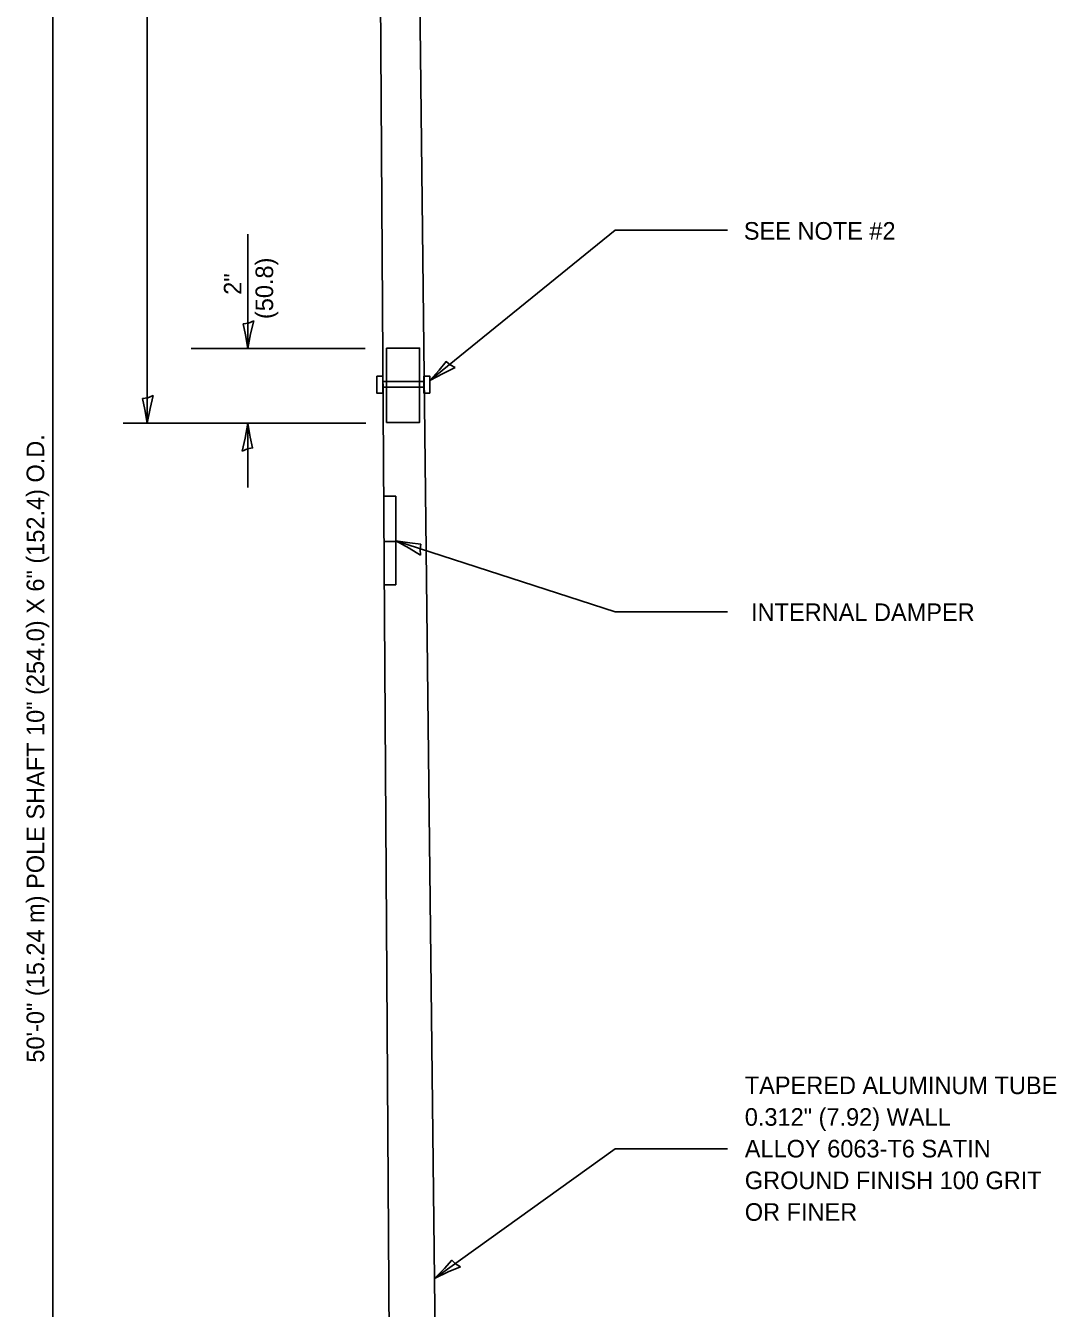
# Model space of a CAD drawing. Extents: x 2262615.86 to 2262618.69, y -3123851.14 to -3123849.31.
# Drawn here: x 2262616.666 to 2262617.13, y -3123850.464 to -3123849.887 of the extents above; entities that cross this region are included whole.
import ezdxf

# ---------------------------------------------------------------- set-up
doc = ezdxf.new("R2010")
doc.units = 0
doc.layers.add('SH_General_Details', color=7, linetype='Continuous')

msp = doc.modelspace()

# ---------------------------------------------------------------- linework, layer by layer
at = {"layer": 'SH_General_Details'}
for p, q in [((2262616.67833, -3123849.51533), (2262616.67833, -3123850.83029)), ((2262616.72075, -3123850.06558), (2262616.72075, -3123849.51533)), ((2262616.83042, -3123850.62253), (2262616.82333, -3123849.51576)), ((2262616.83912, -3123849.51576), (2262616.85196, -3123850.62253)), ((2262616.93115, -3123849.97873), (2262616.84787, -3123850.04641)), ((2262616.98165, -3123849.97873), (2262616.93115, -3123849.97873)), ((2262616.76598, -3123849.98048), (2262616.76598, -3123850.03199)), ((2262616.8187, -3123850.03199), (2262616.7405, -3123850.03199)), ((2262616.82681, -3123850.04683), (2262616.84519, -3123850.04683)), ((2262616.82681, -3123850.04942), (2262616.84519, -3123850.04942)), ((2262616.81905, -3123850.06558), (2262616.70995, -3123850.06558)), ((2262616.76598, -3123850.06558), (2262616.76598, -3123850.09447)), ((2262616.82712, -3123850.09843), (2262616.83255, -3123850.09842)), ((2262616.83256, -3123850.13831), (2262616.83255, -3123850.09842)), ((2262616.93115, -3123850.15051), (2262616.83256, -3123850.11856)), ((2262616.82712, -3123850.11872), (2262616.83256, -3123850.11872)), ((2262616.82713, -3123850.13831), (2262616.83256, -3123850.13831)), ((2262616.98165, -3123850.15051), (2262616.93115, -3123850.15051)), ((2262616.93115, -3123850.39211), (2262616.84997, -3123850.45037)), ((2262616.98165, -3123850.39211), (2262616.93115, -3123850.39211))]:
    msp.add_line(p, q, dxfattribs=at)
for points in [[(2262616.76859, -3123850.0195), (2262616.76619, -3123850.02051), (2262616.76389, -3123850.02091), (2262616.7649, -3123850.02574), (2262616.76598, -3123850.03199), (2262616.76719, -3123850.02533)], [(2262616.82839, -3123850.03175), (2262616.82839, -3123850.06518), (2262616.84323, -3123850.06518), (2262616.84323, -3123850.03175)], [(2262616.85921, -3123850.04056), (2262616.85691, -3123850.03934), (2262616.85515, -3123850.0378), (2262616.85203, -3123850.04163), (2262616.84787, -3123850.04641), (2262616.85381, -3123850.04315)], [(2262616.82671, -3123850.0521), (2262616.82403, -3123850.0521), (2262616.82403, -3123850.04444), (2262616.82671, -3123850.04444)], [(2262616.84787, -3123850.0521), (2262616.84519, -3123850.0521), (2262616.84519, -3123850.04444), (2262616.84787, -3123850.04444)], [(2262616.72336, -3123850.05308), (2262616.72096, -3123850.0541), (2262616.71866, -3123850.05449), (2262616.71966, -3123850.05933), (2262616.72075, -3123850.06558), (2262616.72196, -3123850.05891)], [(2262616.76336, -3123850.07808), (2262616.76577, -3123850.07706), (2262616.76807, -3123850.07667), (2262616.76706, -3123850.07183), (2262616.76598, -3123850.06558), (2262616.76477, -3123850.07225)], [(2262616.84364, -3123850.1249), (2262616.84341, -3123850.1223), (2262616.84375, -3123850.11999), (2262616.83884, -3123850.11946), (2262616.83256, -3123850.11856), (2262616.83852, -3123850.12177)], [(2262616.86164, -3123850.44521), (2262616.85942, -3123850.44385), (2262616.85775, -3123850.44221), (2262616.85441, -3123850.44584), (2262616.84997, -3123850.45037), (2262616.85609, -3123850.44747)]]:
    msp.add_lwpolyline(points, close=True, dxfattribs=at)

# ---------------------------------------------------------------- texts
for s, height, p in [('SEE NOTE #2', 0.0079166, (2262616.98905, -3123849.98298)), ('INTERNAL DAMPER', 0.0079166, (2262616.9923, -3123850.15457)), ('TAPERED ALUMINUM TUBE', 0.0079166, (2262616.98948, -3123850.36744)), ('0.312" (7.92) WALL', 0.0079166, (2262616.98948, -3123850.38169)), ('ALLOY 6063-T6 SATIN', 0.0079166, (2262616.98948, -3123850.39594)), ('GROUND FINISH 100 GRIT', 0.0079166, (2262616.98948, -3123850.41019)), ('OR FINER', 0.007917, (2262616.98948, -3123850.42444))]:
    msp.add_text(s, height=height, dxfattribs=at).set_placement(p)
for s, height, p in [('(50.8)', 0.007917, (2262616.77734, -3123850.0187)), ('2"', 0.007917, (2262616.76309, -3123850.00778)), ('50\'-0" (15.24 m) POLE SHAFT 10" (254.0) X 6" (152.4) O.D.', 0.0079166, (2262616.67437, -3123850.35327))]:
    msp.add_text(s, height=height, rotation=90, dxfattribs=at).set_placement(p)

doc.saveas('drawing.dxf')
